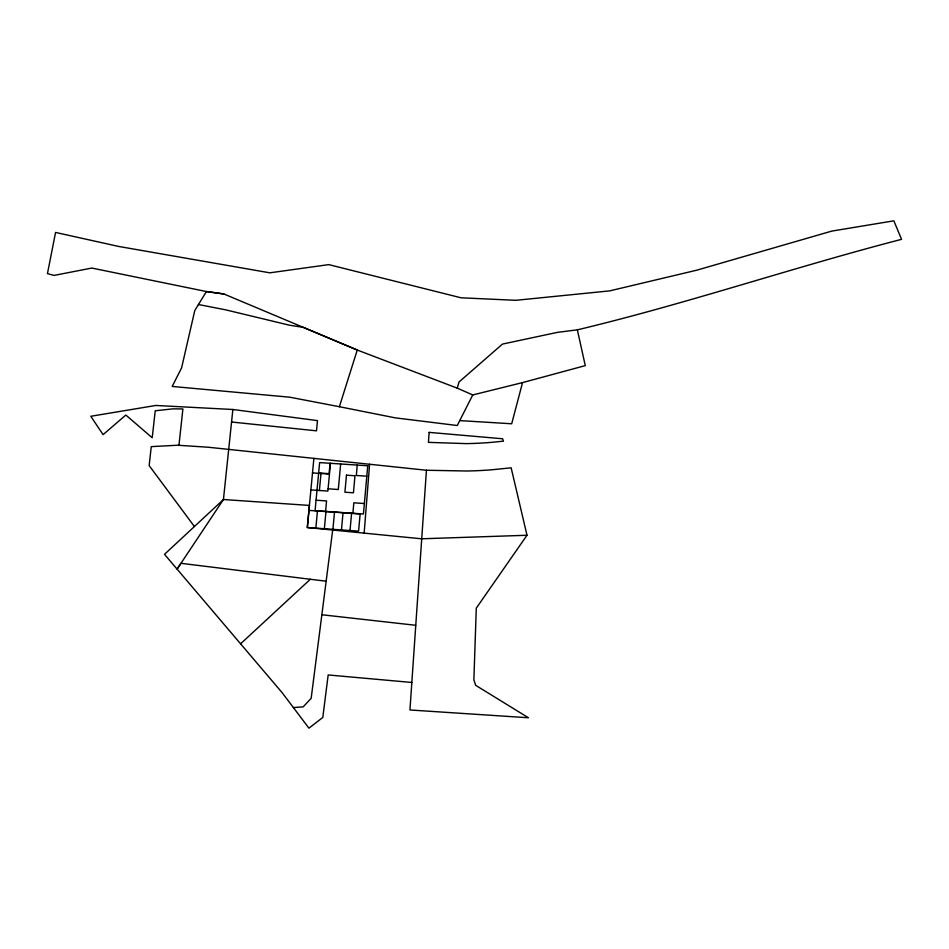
<?xml version="1.0" encoding="UTF-8"?>
<svg xmlns="http://www.w3.org/2000/svg" width="949" height="949" viewBox="0 0 949 949"><rect width="100%" height="100%" fill="white"/><g stroke="black" fill="none" stroke-linecap="round" stroke-linejoin="round"><path stroke-width="1.42" d="M426.433 470.253L409.944 709.971L528.439 717.764L475.686 685.332L473.871 679.864L476.291 608.155L527.003 535.26L511.143 467.821L490.894 469.874A385.175 362.494 -17.4 0 1 466.339 471.001L426.433 470.253L208.199 447.228L177.653 445.235L151.259 446.623L149.159 465.591L194.403 526.529M364.155 533.136L369.588 464.251M341.462 529.933L343.028 512.757M350.015 530.538L351.581 513.35M352.886 513.29L353.835 502.804L364.369 503.528M357.251 465.081L356.314 475.485L366.812 476.184M325.578 511.404L326.551 500.93L316.064 500.218M330.062 463.29L329.089 473.67L318.639 472.97M324.368 528.723L325.97 511.57M330.466 463.314L327.88 491.072L310.892 489.921M332.909 529.328L334.499 512.163M340.655 463.978L338.307 489.506L328.093 488.806M315.839 528.13L317.452 510.989M319.386 490.491L320.987 473.48M313.882 458.403L307.322 527.525L421.498 538.795L527.003 535.26M178.946 445.318L182.896 408.96L172.884 408.853L155.221 410.787L152.22 437.774L125.837 415.045L103.085 434.642L90.796 416.279L155.85 405.46L232.873 409.493L223.442 499.518L177.095 569.092L180.962 563.303L326.148 581.215M332.696 530.04L311.177 698.286L303.194 706.851L293.395 707.563L282.043 692.568L164.509 554.335L223.442 499.518L309.421 505.426L307.322 527.525L358.592 531.132L360.134 513.943L308.947 510.396M522.543 382.601L472.756 394.95L457.228 388.141L459.031 381.973L502.46 344.096L557.407 332.364L577.348 329.837L585.272 365.626L522.543 382.601L511.689 423.776L459.755 420.597M223.857 293.976L206.431 291.533L194.794 310.489L181.603 367.856L172.184 386.445L289.753 397.192L339.374 406.718L357.263 350.039L223.857 293.965L206.431 291.545L91.828 268.057L54.081 275.4L47.45 273.632L55.564 232.434L118.767 246.467L269.848 272.826L328.769 264.617L461.06 297.796L515.829 300.311L609.697 290.88L696.744 270.192L831.858 231.082L893.851 220.832L901.55 239.338C792.901 267.488 686.53 303.775 577.348 329.837M472.756 394.95L457.264 425.508L395.258 417.857L339.374 406.718M240.702 643.707L310.347 579.258M312.506 472.922L329.469 474.049M411.795 682.461L328.176 674.953L322.79 717.456L308.935 728.168L293.395 707.563M231.568 422.008L316.503 430.834L317.476 420.609L232.873 409.493M321.853 614.75L415.662 625.284M198.448 304.522L225.435 309.789L289.421 325.187L303.182 327.334L357.263 350.039L457.228 388.141M429.15 432.376L428.438 442.364L466.244 443.622A360.988 339.564 -17.4 0 0 493.587 442.175L503.433 441.155L502.626 438.77L429.15 432.376M367.749 465.769L363.431 514.014L315.08 510.669L319.623 462.59L367.749 465.769M346.468 475.176L344.914 492.223L353.443 492.804L354.985 475.746L346.468 475.176"/></g></svg>
